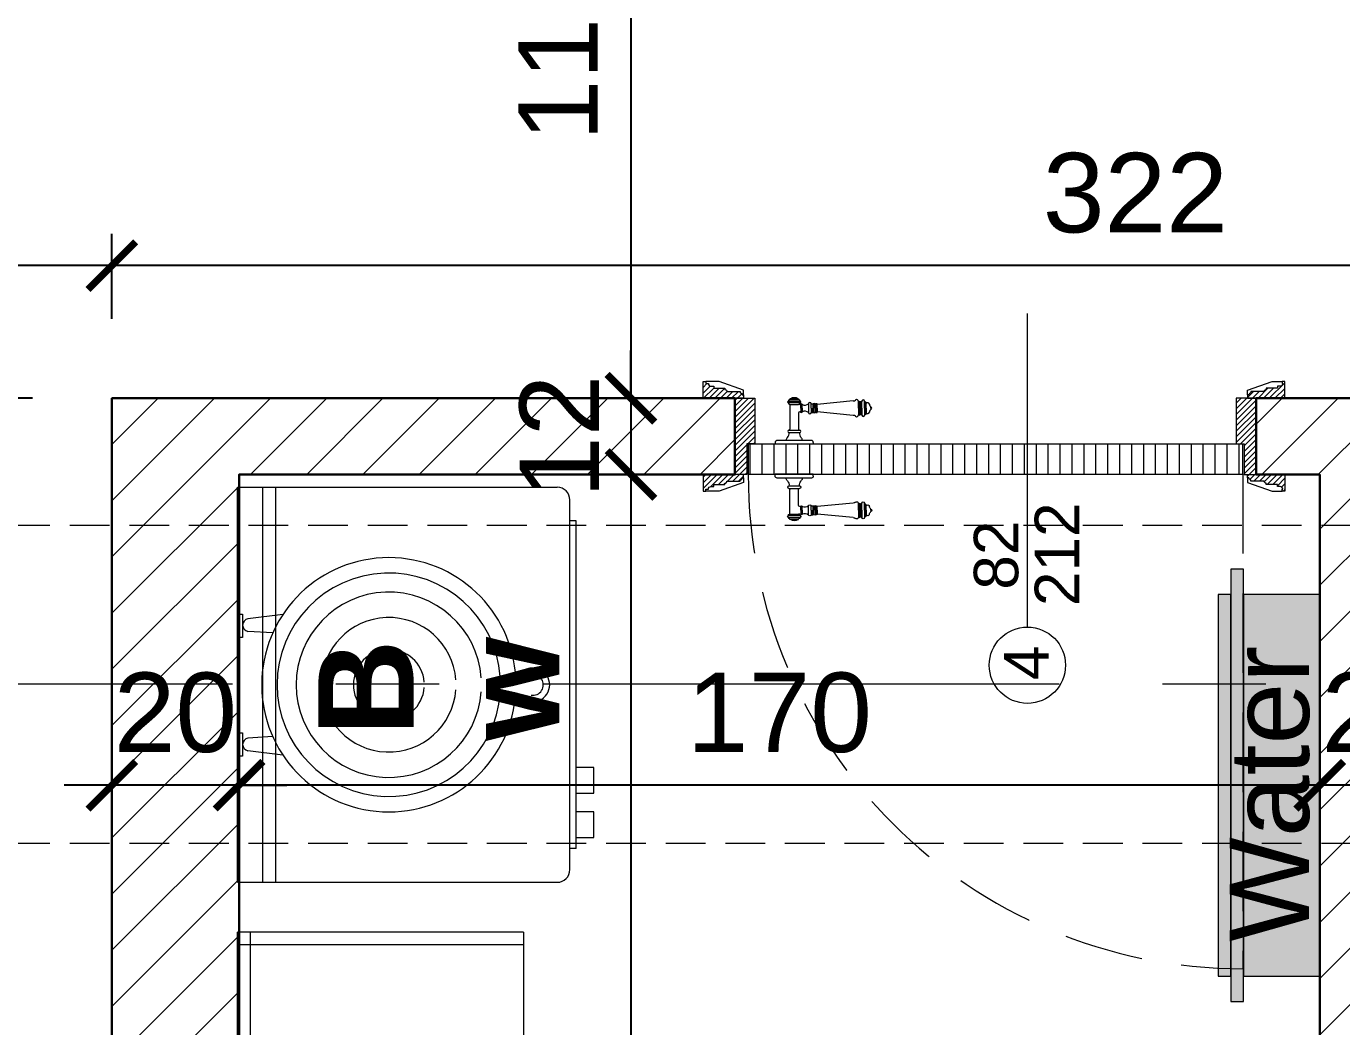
# Model space of a CAD drawing. Header units: feet. Extents: x 92587 to 97987, y -55119 to -48334.
# Drawn here: x 94881.7 to 95088.6, y -50726.2 to -50568.8 of the extents above; entities that cross this region are included whole.
import ezdxf

# ---------------------------------------------------------------- set-up
doc = ezdxf.new("R2010")
doc.units = ezdxf.units.FT
doc.header["$LTSCALE"] = 50
doc.header["$MEASUREMENT"] = 0
doc.linetypes.add('AXES', pattern=[2, 1.25, -0.25, 0.25, -0.25])
doc.linetypes.add('CACHE', pattern=[0.375, 0.25, -0.125])
doc.layers.get('0').update_dxf_attribs({"color": 8})
for name, color, linetype in [('AXES', 10, 'AXES'), ('COTE 50ème', 1, 'Continuous'), ('TEXTE', 7, 'Continuous')]:
    doc.layers.add(name, color=color, linetype=linetype)
for name, color, linetype, lineweight in [('BANJO', 160, 'Continuous', 9), ('BETON CACHE', 4, 'CACHE', 5), ('door', 44, 'Continuous', 5), ('KASETAT_Pen_No__22', 8, 'Continuous', 50), ('MACONNERIE COUPE', 7, 'Continuous', 30), ('MACONNERIE HACHURE', 253, 'Continuous', 13), ('mobilimi', 8, 'Continuous', 9)]:
    doc.layers.add(name, color=color, linetype=linetype, lineweight=lineweight)
doc.layers.add('KASETAT_Pen_No__176', color=7, linetype='Continuous', lineweight=15, true_color=0x93a0c6)
doc.styles.add('GENERATED_STYLE_1', font='arial.ttf')
doc.styles.add('RS_TEXT_1.50', font='arial.ttf', dxfattribs={"height": 12.5})
doc.styles.add('RS_TXT_50', font='arial.ttf', dxfattribs={"height": 12.5})
doc.dimstyles.new('RS_50CM_LINEAIRE', dxfattribs={"dimscale": 5, "dimtxt": 12.5, "dimasz": 1.5, "dimexe": 1, "dimexo": 2.5, "dimgap": 1, "dimtad": 1, "dimdec": 1, "dimrnd": 0.5, "dimdsep": 46, "dimtxsty": 'RS_TXT_50', "dimblk1": 'ARCHTICK', "dimblk2": 'ARCHTICK', "dimsah": 1, "dimcen": 2.5, "dimdle": 1, "dimclrt": 4, "dimadec": 0, "dimazin": 2, "dimtfac": 1, "dimtdec": 1, "dimtix": 1, "dimtmove": 2, "dimatfit": 3, "dimfxl": 1, "dimtolj": 1, "dimtzin": 0, "dimarcsym": 0})

# ---------------------------------------------------------------- blocks, each defined once
blk = doc.blocks.new('A$C1cd8c289')
at = {"layer": 'AXES', "lineweight": 5, "ltscale": 1.3}
blk.add_line((3195, 190), (-1985, 190), dxfattribs=at)
blk = doc.blocks.new('lavaman')
at = {"layer": 'BANJO'}
for p, q in [((-61171.15, 21935.44), (-61216.15, 21935.44)), ((-61171.15, 21935.44), (-61171.15, 21855.44)), ((-61171.15, 21855.44), (-61216.15, 21855.44))]:
    blk.add_line(p, q, dxfattribs=at)
at = {"layer": 'BANJO', "linetype": 'Continuous'}
for p, q in [((-61216.15, 21896.66), (-61216.15, 21935.44)), ((-61214.15, 21935.44), (-61214.15, 21898.05)), ((-61171.15, 21935.44), (-61171.15, 21855.44)), ((-61216.15, 21925.44), (-61216.15, 21896.66)), ((-61213.35, 21898.04), (-61207.48, 21896.42)), ((-61209.67, 21897.03), (-61193.85, 21897.03)), ((-61216.15, 21894.21), (-61216.15, 21865.44)), ((-61216.15, 21855.44), (-61216.15, 21894.21)), ((-61213.35, 21892.84), (-61207.48, 21894.45)), ((-61209.65, 21893.84), (-61193.85, 21893.84)), ((-61193.49, 21894.81), (-61193.49, 21894.81)), ((-61193.49, 21894.81), (-61193.38, 21894.81)), ((-61193.38, 21894.81), (-61193.49, 21894.81)), ((-61193.38, 21894.81), (-61193.38, 21894.81)), ((-61214.15, 21892.82), (-61214.15, 21855.44))]:
    blk.add_line(p, q, dxfattribs=at)
for centre, radius, start, end in [((-61191.15, 21895.44), 20, 185.6501, 174.3499), ((-61191.15, 21895.44), 17.58, 184.3008, 175.6992), ((-61213.81, 21895.44), 2.64, 79.9738, 280.0262), ((-61207.66, 21895.44), 1, 280.3544, 79.6456)]:
    blk.add_arc(centre, radius, start, end, dxfattribs=at)
at = {"layer": 'BANJO', "linetype": 'Continuous', "extrusion": (0, 0, -1)}
blk.add_ellipse((-61193.85, 21895.43), major_axis=(0, 1.59), ratio=0.623935, start_param=0, end_param=3.141593, dxfattribs=at)
blk = doc.blocks.new('door900')
at = {"color": 0}
for p, q in [((-9.3, 67.7), (9.3, 67.7)), ((9.3, 65.2), (-9.3, 65.2)), ((-6.8, 71.5), (-6.8, 70.2)), ((-5.5, 71.5), (-6.8, 71.5)), ((-6.8, 70.2), (6.8, 70.2)), ((-6.8, 62.7), (-6.8, 24)), ((-6.8, 62.7), (6.8, 62.7)), ((-5.5, 71.5), (5.5, 71.5)), ((5.5, 71.5), (6.8, 71.5)), ((6.8, 71.5), (6.8, 70.2)), ((8.7, 62.7), (6.8, 62.7)), ((10.5, 56.8), (10.5, 62.5)), ((12.7, 56.8), (12.7, 62.5)), ((22.5, 63.8), (22.5, 49.8)), ((26.5, 56.8), (26.5, 63.8)), ((26.5, 63.8), (29.1, 63.8)), ((26.5, 63.8), (29.1, 63.8)), ((29.1, 63.8), (29.1, 62.8)), ((29.1, 62.8), (29.1, 56.8)), ((31.1, 62.8), (31.1, 56.8)), ((34.1, 56.8), (34.1, 62.8)), ((34.1, 62.8), (34.1, 56.8)), ((92.8, 68.1), (36.2, 62.8)), ((36.2, 56.8), (36.2, 62.8)), ((101.2, 67.3), (103.2, 68)), ((101.2, 56.8), (101.2, 67.3)), ((103.2, 68), (103.2, 67.7)), ((103.2, 56.8), (103.2, 68)), ((106.5, 68), (105.5, 67.3)), ((105.5, 56.8), (105.5, 67.3)), ((106.5, 56.8), (106.5, 68)), ((110.7, 68), (111.8, 67.3)), ((110.7, 56.8), (110.7, 68)), ((111.8, 56.8), (111.8, 67.3)), ((111.8, 66.2), (113.3, 66.2)), ((113.3, 56.8), (113.3, 66.2)), ((6.8, 49.1), (6.8, 24)), ((8.7, 50.9), (8.7, 50.9)), ((10.5, 56.8), (10.5, 51.1)), ((12.7, 56.8), (12.7, 51.1)), ((26.5, 56.8), (26.5, 49.8)), ((26.5, 49.8), (29.1, 49.8)), ((26.5, 49.8), (29.1, 49.8)), ((29.1, 50.8), (29.1, 56.8)), ((29.1, 50.8), (29.1, 49.8)), ((29.1, 49.8), (29.1, 49.8)), ((31.1, 50.8), (31.1, 56.8)), ((34.1, 50.8), (34.1, 56.8)), ((34.1, 56.8), (34.1, 50.8)), ((36.2, 56.8), (36.2, 50.8)), ((92.8, 45.5), (36.2, 50.8)), ((101.2, 56.8), (101.2, 46.3)), ((101.2, 46.3), (103.2, 45.7)), ((103.2, 56.8), (103.2, 46.3)), ((103.2, 45.9), (103.2, 45.7)), ((105.5, 56.8), (105.5, 46.3)), ((106.5, 45.7), (105.5, 46.3)), ((106.5, 56.8), (106.5, 45.7)), ((110.7, 56.8), (110.7, 45.7)), ((110.7, 45.7), (111.8, 46.3)), ((111.8, 56.8), (111.8, 46.3)), ((111.8, 47.5), (113.3, 47.5)), ((113.3, 56.8), (113.3, 47.5)), ((120.5, 56.8), (120.5, 58.6)), ((120.5, 56.8), (120.5, 55)), ((-8.3, 22.3), (8.3, 22.3)), ((-30, 3), (-30, 0)), ((30, 0), (-30, 0)), ((27, 6), (-27, 6)), ((-8.3, 18.3), (8.3, 18.3)), ((30, 3), (30, 0))]:
    blk.add_line(p, q, dxfattribs=at)
for centre, radius, start, end in [((-9.3, 66.5), 1.25, 90, 270), ((-6.8, 67.7), 2.51, 90.115, 179.885), ((-6.8, 65.2), 2.51, 180.115, 269.885), ((0, 64), 9.29, 53.4104, 126.5896), ((6.8, 67.7), 2.51, 0.115, 89.885), ((6.8, 65.2), 2.51, 270.115, 359.885), ((8.6, 64.9), 2.15, 272.7029, 297.6142), ((9.3, 66.5), 1.25, 270, 90), ((10, 62.5), 0.561, 3.7097, 127.9634), ((11.6, 62.5), 1.1, 0.0106, 179.9894), ((16.7, 70.5), 8.83, 243.5466, 311.3694), ((24.5, 63.7), 2.01, 4.1469, 175.8531), ((30.1, 62.8), 1.03, 0, 180.0014), ((32.6, 62.8), 1.48, 0, 180), ((35.2, 62.8), 1.03, 0, 180), ((32.6, 62.8), 1.48, 1.563306237032948e-10, 2.08440831604393e-10), ((93.1, 72.5), 4.4, 266.3976, 315.6468), ((98.3, 67.4), 2.89, 358.3861, 135.6468), ((104.3, 67.6), 1.15, 170.914, 348.1019), ((108.6, 68), 2.1, 0, 180), ((115.5, 62.5), 2.84, 13.4568, 140.4953), ((127.9, 65.2), 9.88, 191.9991, 221.6757), ((8.7, 49), 1.91, 88.7426, 178.1515), ((8.6, 48.8), 2.15, 62.3858, 87.2971), ((10, 51.1), 0.561, 232.0366, 356.2903), ((11.6, 51.1), 1.1, 180.0106, 359.9894), ((16.7, 43.2), 8.83, 48.6306, 116.4534), ((24.5, 50), 2.01, 184.1469, 355.8531), ((30.1, 50.8), 1.03, 179.9972, 0), ((32.6, 50.8), 1.48, 180, 0), ((35.2, 50.8), 1.03, 180, 0), ((93.1, 41.1), 4.4, 44.3532, 93.6024), ((98.3, 46.2), 2.89, 224.3532, 1.6139), ((104.3, 46.1), 1.15, 11.8981, 189.086), ((108.6, 45.7), 2.1, 180, 0), ((115.5, 51.2), 2.84, 219.5047, 346.5432), ((127.9, 48.5), 9.88, 138.3243, 168.0009), ((120.5, 56.8), 1.79, 0, 90), ((120.5, 56.8), 1.79, 270, 0), ((-8.3, 20.3), 2, 90, 270), ((-8.5, 24), 1.71, 275.059, 359.7825), ((8.5, 24), 1.71, 180.2175, 264.941), ((8.3, 20.3), 2, 270, 90), ((-27, 3), 3, 90, 180), ((-6.8, 6), 6, 130.5908, 180), ((-16.6, 16.6), 8.41, 314.3689, 12.0705), ((16.6, 16.6), 8.41, 167.9295, 225.6311), ((6.8, 6), 6, 0, 49.4092), ((27, 3), 3, 0, 90)]:
    blk.add_arc(centre, radius, start, end, dxfattribs=at)
blk = doc.blocks.new('_ArchTick')
at = {"color": 0, "linetype": 'ByBlock', "const_width": 0.15}
blk.add_lwpolyline([(-0.5, -0.5), (0.5, 0.5)], dxfattribs=at)
blk = doc.blocks.new('*D603')
at = {"layer": 'COTE 50ème', "color": 0, "lineweight": -2, "ltscale": 0.5, "transparency": 16777216}
for p, q in [((94895.11, -50614.86), (94895.11, -50601.48)), ((95217.11, -50606.89), (95217.11, -50601.48)), ((95222.11, -50606.48), (94890.11, -50606.48))]:
    blk.add_line(p, q, dxfattribs=at)
at = {"layer": 'Defpoints', "color": 0, "ltscale": 0.5, "transparency": 16777216}
for p in [(94895.11, -50606.48), (95217.11, -50619.39), (94895.11, -50627.36)]:
    blk.add_point(p, dxfattribs=at)
at = {"layer": 'COTE 50ème', "color": 0, "lineweight": -2, "ltscale": 0.5, "transparency": 16777216, "xscale": 7.5, "yscale": 7.5, "zscale": 7.5, "rotation": 180}
blk.add_blockref('_ArchTick', (94895.11, -50606.48), dxfattribs=at)
at = {"layer": 'COTE 50ème', "color": 0, "lineweight": -2, "ltscale": 0.5, "transparency": 16777216, "xscale": 7.5, "yscale": 7.5, "zscale": 7.5}
blk.add_blockref('_ArchTick', (95217.11, -50606.48), dxfattribs=at)
at = {"layer": 'COTE 50ème', "color": 4, "lineweight": 5, "ltscale": 0.5, "transparency": 16777216, "insert": (95056.11, -50595.1), "char_height": 12.5, "attachment_point": 5, "style": 'RS_TXT_50'}
blk.add_mtext('\\A1;322', dxfattribs=at)
blk = doc.blocks.new('*D604')
at = {"layer": 'COTE 50ème', "color": 0, "lineweight": -2, "ltscale": 0.5, "transparency": 16777216}
for p, q in [((94744.11, -50624.86), (94744.11, -50601.48)), ((94895.11, -50614.86), (94895.11, -50601.48)), ((94900.11, -50606.48), (94739.11, -50606.48))]:
    blk.add_line(p, q, dxfattribs=at)
at = {"layer": 'Defpoints', "color": 0, "ltscale": 0.5, "transparency": 16777216}
for p in [(94744.11, -50606.48), (94895.11, -50627.36), (94744.11, -50637.36)]:
    blk.add_point(p, dxfattribs=at)
at = {"layer": 'COTE 50ème', "color": 0, "lineweight": -2, "ltscale": 0.5, "transparency": 16777216, "xscale": 7.5, "yscale": 7.5, "zscale": 7.5, "rotation": 180}
blk.add_blockref('_ArchTick', (94744.11, -50606.48), dxfattribs=at)
at = {"layer": 'COTE 50ème', "color": 0, "lineweight": -2, "ltscale": 0.5, "transparency": 16777216, "xscale": 7.5, "yscale": 7.5, "zscale": 7.5}
blk.add_blockref('_ArchTick', (94895.11, -50606.48), dxfattribs=at)
at = {"layer": 'COTE 50ème', "color": 4, "lineweight": 5, "ltscale": 0.5, "transparency": 16777216, "insert": (94819.61, -50595.1), "char_height": 12.5, "attachment_point": 5, "style": 'RS_TXT_50'}
blk.add_mtext('\\A1;151', dxfattribs=at)
blk = doc.blocks.new('*D624')
at = {"layer": 'COTE 50ème', "color": 0, "lineweight": -2, "ltscale": 0.5, "transparency": 16777216}
for p, q in [((95085.11, -50657.84), (95085.11, -50693.25)), ((95105.11, -50657.84), (95105.11, -50693.25)), ((95085.11, -50688.25), (95077.61, -50688.25)), ((95105.11, -50688.25), (95085.11, -50688.25)), ((95105.11, -50688.25), (95112.61, -50688.25))]:
    blk.add_line(p, q, dxfattribs=at)
at = {"layer": 'Defpoints', "color": 0, "ltscale": 0.5, "transparency": 16777216}
for p in [(95085.11, -50645.34), (95105.11, -50645.34), (95085.11, -50688.25)]:
    blk.add_point(p, dxfattribs=at)
at = {"layer": 'COTE 50ème', "color": 0, "lineweight": -2, "ltscale": 0.5, "transparency": 16777216, "xscale": 7.5, "yscale": 7.5, "zscale": 7.5}
blk.add_blockref('_ArchTick', (95085.11, -50688.25), dxfattribs=at)
at = {"layer": 'COTE 50ème', "color": 0, "lineweight": -2, "ltscale": 0.5, "transparency": 16777216, "xscale": 7.5, "yscale": 7.5, "zscale": 7.5, "rotation": 180}
blk.add_blockref('_ArchTick', (95105.11, -50688.25), dxfattribs=at)
at = {"layer": 'COTE 50ème', "color": 4, "lineweight": 5, "ltscale": 0.5, "transparency": 16777216, "insert": (95095.11, -50676.86), "char_height": 12.5, "attachment_point": 5, "style": 'RS_TXT_50'}
blk.add_mtext('\\A1;20', dxfattribs=at)
blk = doc.blocks.new('*D625')
at = {"layer": 'COTE 50ème', "color": 0, "lineweight": -2, "ltscale": 0.5, "transparency": 16777216}
for p, q in [((94915.11, -50651.86), (94915.11, -50693.25)), ((95085.11, -50657.84), (95085.11, -50693.25)), ((95090.11, -50688.25), (94910.11, -50688.25))]:
    blk.add_line(p, q, dxfattribs=at)
at = {"layer": 'Defpoints', "color": 0, "ltscale": 0.5, "transparency": 16777216}
for p in [(94915.11, -50639.36), (95085.11, -50645.34), (94915.11, -50688.25)]:
    blk.add_point(p, dxfattribs=at)
at = {"layer": 'COTE 50ème', "color": 0, "lineweight": -2, "ltscale": 0.5, "transparency": 16777216, "xscale": 7.5, "yscale": 7.5, "zscale": 7.5, "rotation": 180}
blk.add_blockref('_ArchTick', (94915.11, -50688.25), dxfattribs=at)
at = {"layer": 'COTE 50ème', "color": 0, "lineweight": -2, "ltscale": 0.5, "transparency": 16777216, "xscale": 7.5, "yscale": 7.5, "zscale": 7.5}
blk.add_blockref('_ArchTick', (95085.11, -50688.25), dxfattribs=at)
at = {"layer": 'COTE 50ème', "color": 4, "lineweight": 5, "ltscale": 0.5, "transparency": 16777216, "insert": (95000.11, -50676.86), "char_height": 12.5, "attachment_point": 5, "style": 'RS_TXT_50'}
blk.add_mtext('\\A1;170', dxfattribs=at)
blk = doc.blocks.new('*D626')
at = {"layer": 'COTE 50ème', "color": 0, "lineweight": -2, "ltscale": 0.5, "transparency": 16777216}
for p, q in [((94895.11, -50651.86), (94895.11, -50693.25)), ((94915.11, -50651.86), (94915.11, -50693.25)), ((94895.11, -50688.25), (94887.61, -50688.25)), ((94915.11, -50688.25), (94895.11, -50688.25)), ((94915.11, -50688.25), (94922.61, -50688.25))]:
    blk.add_line(p, q, dxfattribs=at)
at = {"layer": 'Defpoints', "color": 0, "ltscale": 0.5, "transparency": 16777216}
for p in [(94895.11, -50639.36), (94915.11, -50639.36), (94895.11, -50688.25)]:
    blk.add_point(p, dxfattribs=at)
at = {"layer": 'COTE 50ème', "color": 0, "lineweight": -2, "ltscale": 0.5, "transparency": 16777216, "xscale": 7.5, "yscale": 7.5, "zscale": 7.5}
blk.add_blockref('_ArchTick', (94895.11, -50688.25), dxfattribs=at)
at = {"layer": 'COTE 50ème', "color": 0, "lineweight": -2, "ltscale": 0.5, "transparency": 16777216, "xscale": 7.5, "yscale": 7.5, "zscale": 7.5, "rotation": 180}
blk.add_blockref('_ArchTick', (94915.11, -50688.25), dxfattribs=at)
at = {"layer": 'COTE 50ème', "color": 4, "lineweight": 5, "ltscale": 0.5, "transparency": 16777216, "insert": (94905.11, -50676.86), "char_height": 12.5, "attachment_point": 5, "style": 'RS_TXT_50'}
blk.add_mtext('\\A1;20', dxfattribs=at)
blk = doc.blocks.new('*D909')
at = {"layer": 'COTE 50ème', "color": 0, "lineweight": -2, "ltscale": 0.5, "transparency": 16777216}
for p, q in [((94852.89, -50520.36), (94852.89, -50632.36)), ((94856.61, -50525.36), (94847.89, -50525.36)), ((94882.61, -50627.36), (94847.89, -50627.36))]:
    blk.add_line(p, q, dxfattribs=at)
at = {"layer": 'Defpoints', "color": 0, "ltscale": 0.5, "transparency": 16777216}
for p in [(94869.11, -50525.36), (94852.89, -50627.36), (94895.11, -50627.36)]:
    blk.add_point(p, dxfattribs=at)
at = {"layer": 'COTE 50ème', "color": 0, "lineweight": -2, "ltscale": 0.5, "transparency": 16777216, "xscale": 7.5, "yscale": 7.5, "zscale": 7.5}
for p, rotation in [((94852.89, -50525.36), 90), ((94852.89, -50627.36), 270)]:
    blk.add_blockref('_ArchTick', p, dxfattribs=dict(at, rotation=rotation))
at = {"layer": 'COTE 50ème', "color": 4, "lineweight": 5, "ltscale": 0.5, "transparency": 16777216, "insert": (94841.51, -50576.36), "char_height": 12.5, "attachment_point": 5, "rotation": 90, "style": 'RS_TXT_50'}
blk.add_mtext('\\A1;102', dxfattribs=at)
blk = doc.blocks.new('*D910')
at = {"layer": 'COTE 50ème', "color": 0, "lineweight": -2, "ltscale": 0.5, "transparency": 16777216}
for p, q in [((94852.89, -50622.36), (94852.89, -50962.36)), ((94882.61, -50627.36), (94847.89, -50627.36)), ((94861.61, -50957.36), (94847.89, -50957.36))]:
    blk.add_line(p, q, dxfattribs=at)
at = {"layer": 'Defpoints', "color": 0, "ltscale": 0.5, "transparency": 16777216}
for p in [(94895.11, -50627.36), (94852.89, -50957.36), (94874.11, -50957.36)]:
    blk.add_point(p, dxfattribs=at)
at = {"layer": 'COTE 50ème', "color": 0, "lineweight": -2, "ltscale": 0.5, "transparency": 16777216, "xscale": 7.5, "yscale": 7.5, "zscale": 7.5}
for p, rotation in [((94852.89, -50627.36), 90), ((94852.89, -50957.36), 270)]:
    blk.add_blockref('_ArchTick', p, dxfattribs=dict(at, rotation=rotation))
at = {"layer": 'COTE 50ème', "color": 4, "lineweight": 5, "ltscale": 0.5, "transparency": 16777216, "insert": (94841.5, -50792.36), "char_height": 12.5, "attachment_point": 5, "rotation": 90, "style": 'RS_TXT_50'}
blk.add_mtext('\\A1;330', dxfattribs=at)
blk = doc.blocks.new('*D508')
at = {"layer": 'COTE 50ème', "color": 0, "lineweight": -2, "ltscale": 0.5, "transparency": 16777216}
for p, q in [((94976.76, -50512.36), (94976.76, -50632.36)), ((95036.61, -50517.36), (94971.76, -50517.36)), ((94968.88, -50627.36), (94971.76, -50627.36))]:
    blk.add_line(p, q, dxfattribs=at)
at = {"layer": 'Defpoints', "color": 0, "ltscale": 0.5, "transparency": 16777216}
for p in [(95049.11, -50517.36), (94976.76, -50627.36), (94981.38, -50627.36)]:
    blk.add_point(p, dxfattribs=at)
at = {"layer": 'COTE 50ème', "color": 0, "lineweight": -2, "ltscale": 0.5, "transparency": 16777216, "xscale": 7.5, "yscale": 7.5, "zscale": 7.5}
for p, rotation in [((94976.76, -50517.36), 90), ((94976.76, -50627.36), 270)]:
    blk.add_blockref('_ArchTick', p, dxfattribs=dict(at, rotation=rotation))
at = {"layer": 'COTE 50ème', "color": 4, "lineweight": 5, "ltscale": 0.5, "transparency": 16777216, "insert": (94965.38, -50572.36), "char_height": 12.5, "attachment_point": 5, "rotation": 90, "style": 'RS_TXT_50'}
blk.add_mtext('\\A1;110', dxfattribs=at)
blk = doc.blocks.new('*D509')
at = {"layer": 'COTE 50ème', "color": 0, "lineweight": -2, "ltscale": 0.5, "transparency": 16777216}
for p, q in [((94976.76, -50627.36), (94976.76, -50619.86)), ((94968.88, -50627.36), (94971.76, -50627.36)), ((94976.76, -50627.36), (94976.76, -50639.36)), ((94968.88, -50639.36), (94971.76, -50639.36)), ((94976.76, -50639.36), (94976.76, -50646.86))]:
    blk.add_line(p, q, dxfattribs=at)
at = {"layer": 'Defpoints', "color": 0, "ltscale": 0.5, "transparency": 16777216}
for p in [(94981.38, -50627.36), (94976.76, -50639.36), (94981.38, -50639.36)]:
    blk.add_point(p, dxfattribs=at)
at = {"layer": 'COTE 50ème', "color": 0, "lineweight": -2, "ltscale": 0.5, "transparency": 16777216, "xscale": 7.5, "yscale": 7.5, "zscale": 7.5}
for p, rotation in [((94976.76, -50627.36), 270), ((94976.76, -50639.36), 90)]:
    blk.add_blockref('_ArchTick', p, dxfattribs=dict(at, rotation=rotation))
at = {"layer": 'COTE 50ème', "color": 4, "lineweight": 5, "ltscale": 0.5, "transparency": 16777216, "insert": (94965.49, -50633.36), "char_height": 12.5, "attachment_point": 5, "rotation": 90, "style": 'RS_TXT_50'}
blk.add_mtext('\\A1;12', dxfattribs=at)
blk = doc.blocks.new('*D510')
at = {"layer": 'COTE 50ème', "color": 0, "lineweight": -2, "ltscale": 0.5, "transparency": 16777216}
for p, q in [((94976.76, -50634.36), (94976.76, -50962.36)), ((94968.88, -50639.36), (94971.76, -50639.36)), ((95011.61, -50957.36), (94971.76, -50957.36))]:
    blk.add_line(p, q, dxfattribs=at)
at = {"layer": 'Defpoints', "color": 0, "ltscale": 0.5, "transparency": 16777216}
for p in [(94981.38, -50639.36), (94976.76, -50957.36), (95024.11, -50957.36)]:
    blk.add_point(p, dxfattribs=at)
at = {"layer": 'COTE 50ème', "color": 0, "lineweight": -2, "ltscale": 0.5, "transparency": 16777216, "xscale": 7.5, "yscale": 7.5, "zscale": 7.5}
for p, rotation in [((94976.76, -50639.36), 90), ((94976.76, -50957.36), 270)]:
    blk.add_blockref('_ArchTick', p, dxfattribs=dict(at, rotation=rotation))
at = {"layer": 'COTE 50ème', "color": 4, "lineweight": 5, "ltscale": 0.5, "transparency": 16777216, "insert": (94965.38, -50798.36), "char_height": 12.5, "attachment_point": 5, "rotation": 90, "style": 'RS_TXT_50'}
blk.add_mtext('\\A1;318', dxfattribs=at)

msp = doc.modelspace()

# ---------------------------------------------------------------- hatches: boundary and pattern name
at = {"layer": 'door'}
h = msp.add_hatch(dxfattribs=at)
h.set_pattern_fill('ANSI31', color=256, scale=5, angle=900)
h.set_pattern_definition([(225, (241792.3773, -109202.33257), (0.4419417382, -0.4419417382), [])])
h.paths.add_polyline_path([(94993.12, -50627.36), (94996.26, -50627.36), (94996.26, -50634.54), (94995.01, -50634.54), (94995.01, -50639.36), (94993.12, -50639.36)])
edge = h.paths.add_edge_path()
edge.add_line((94989.37, -50625.48), (94989.79, -50625.48))
edge.add_line((94989.79, -50625.48), (94989.79, -50625.79))
edge.add_line((94989.79, -50625.79), (94991.55, -50625.79))
edge.add_line((94991.55, -50625.79), (94991.55, -50626))
edge.add_arc((94991.55, -50626.31), 0.314, 0, 90, ccw=False)
edge.add_line((94991.86, -50626.31), (94993.96, -50626.31))
edge.add_line((94993.96, -50626.31), (94993.96, -50626.52))
edge.add_arc((94993.96, -50626.84), 0.314, 0, 90, ccw=False)
edge.add_line((94994.27, -50626.84), (94994.48, -50626.84))
edge.add_line((94994.48, -50626.84), (94994.48, -50627.36))
edge.add_line((94994.48, -50627.36), (94988.12, -50627.36))
edge.add_line((94988.12, -50627.36), (94988.12, -50624.74))
edge.add_line((94988.12, -50624.74), (94988.53, -50624.74))
edge.add_line((94988.53, -50624.74), (94988.53, -50625.06))
edge.add_line((94988.53, -50625.06), (94988.95, -50625.06))
edge.add_arc((94989.37, -50625.06), 0.419, 180, 270)
edge = h.paths.add_edge_path()
edge.add_line((94989.37, -50641.25), (94989.79, -50641.25))
edge.add_line((94989.79, -50641.25), (94989.79, -50640.93))
edge.add_line((94989.79, -50640.93), (94991.55, -50640.93))
edge.add_line((94991.55, -50640.93), (94991.55, -50640.72))
edge.add_arc((94991.55, -50640.41), 0.314, 270, 360)
edge.add_line((94991.86, -50640.41), (94993.96, -50640.41))
edge.add_line((94993.96, -50640.41), (94993.96, -50640.2))
edge.add_arc((94993.96, -50639.89), 0.314, 270, 360)
edge.add_line((94994.27, -50639.89), (94994.48, -50639.89))
edge.add_line((94994.48, -50639.89), (94994.48, -50639.36))
edge.add_line((94994.48, -50639.36), (94988.12, -50639.36))
edge.add_line((94988.12, -50639.36), (94988.12, -50641.98))
edge.add_line((94988.12, -50641.98), (94988.53, -50641.98))
edge.add_line((94988.53, -50641.98), (94988.53, -50641.67))
edge.add_line((94988.53, -50641.67), (94988.95, -50641.67))
edge.add_arc((94989.37, -50641.67), 0.419, 90, 180, ccw=False)
h = msp.add_hatch(dxfattribs=at)
h.set_pattern_fill('ANSI31', color=256, scale=5, angle=900)
h.set_pattern_definition([(225, (241782.3654, -109202.33257), (0.4419417382, -0.4419417382), [])])
edge = h.paths.add_edge_path()
edge.add_line((95078.86, -50625.48), (95078.44, -50625.48))
edge.add_line((95078.44, -50625.48), (95078.44, -50625.79))
edge.add_line((95078.44, -50625.79), (95076.68, -50625.79))
edge.add_line((95076.68, -50625.79), (95076.68, -50626))
edge.add_arc((95076.68, -50626.31), 0.314, 90, 180)
edge.add_line((95076.37, -50626.31), (95074.27, -50626.31))
edge.add_line((95074.27, -50626.31), (95074.27, -50626.52))
edge.add_arc((95074.27, -50626.84), 0.314, 90, 180)
edge.add_line((95073.96, -50626.84), (95073.75, -50626.84))
edge.add_line((95073.75, -50626.84), (95073.75, -50627.36))
edge.add_line((95073.75, -50627.36), (95079.61, -50627.36))
edge.add_line((95079.61, -50627.36), (95079.61, -50624.74))
edge.add_line((95079.61, -50624.74), (95079.2, -50624.74))
edge.add_line((95079.2, -50624.74), (95079.2, -50625.06))
edge.add_line((95079.2, -50625.06), (95079.28, -50625.06))
edge.add_arc((95078.86, -50625.06), 0.419, -90, 0, ccw=False)
h.paths.add_polyline_path([(95075.11, -50627.36), (95071.97, -50627.36), (95071.97, -50634.54), (95073.22, -50634.54), (95073.22, -50639.36), (95075.11, -50639.36)])
edge = h.paths.add_edge_path()
edge.add_line((95078.86, -50641.25), (95078.44, -50641.25))
edge.add_line((95078.44, -50641.25), (95078.44, -50640.93))
edge.add_line((95078.44, -50640.93), (95076.68, -50640.93))
edge.add_line((95076.68, -50640.93), (95076.68, -50640.72))
edge.add_arc((95076.68, -50640.41), 0.314, 180, 270, ccw=False)
edge.add_line((95076.37, -50640.41), (95074.27, -50640.41))
edge.add_line((95074.27, -50640.41), (95074.27, -50640.2))
edge.add_arc((95074.27, -50639.89), 0.314, 180, 270, ccw=False)
edge.add_line((95073.96, -50639.89), (95073.75, -50639.89))
edge.add_line((95073.75, -50639.89), (95073.75, -50639.36))
edge.add_line((95073.75, -50639.36), (95079.61, -50639.36))
edge.add_line((95079.61, -50639.36), (95079.61, -50641.98))
edge.add_line((95079.61, -50641.98), (95079.2, -50641.98))
edge.add_line((95079.2, -50641.98), (95079.2, -50641.67))
edge.add_line((95079.2, -50641.67), (95079.28, -50641.67))
edge.add_arc((95078.86, -50641.67), 0.419, 360, 450)
h = msp.add_hatch(dxfattribs=at)
h.set_pattern_fill('ANSI31', color=256, scale=15, angle=405)
h.set_pattern_definition([(90, (48283.6622, -153249.765), (-1.875, 2e-15), [])])
h.paths.add_polyline_path([(95073.01, -50634.6), (94995.22, -50634.6), (94995.22, -50639.31), (95073.01, -50639.31)])
at = {"layer": 'KASETAT_Pen_No__176', "linetype": 'Continuous', "lineweight": 0, "true_color": 0x139b48}
msp.add_hatch(color=114, dxfattribs=at).paths.add_polyline_path([(95069.11, -50658.26), (95069.11, -50718.26), (95071.11, -50718.26), (95071.11, -50722.26), (95073.11, -50722.26), (95073.11, -50718.26), (95085.11, -50718.26), (95085.11, -50658.26), (95073.11, -50658.26), (95073.11, -50654.26), (95071.11, -50654.26), (95071.11, -50658.26)])
at = {"layer": 'MACONNERIE HACHURE'}
h = msp.add_hatch(dxfattribs=at)
h.set_pattern_fill('ANSI31', color=256, scale=50, style=0)
h.set_pattern_definition([(45, (0, 5835.283), (-4.41941738, 4.41941738), [])])
h.paths.add_polyline_path([(93729.11, -50527.36), (93729.11, -50358.36), (93801.11, -50358.36), (93801.11, -50337.36), (93779.11, -50337.36), (93779.11, -50332.36), (93959.11, -50332.36), (93959.11, -50344.36), (93909.11, -50344.36), (93909.11, -50517.36), (93887.11, -50517.36), (93887.11, -50505.36), (93897.11, -50505.36), (93897.11, -50344.36), (93806.11, -50344.36), (93806.11, -50363.36), (93749.11, -50363.36), (93749.11, -50505.36), (93805.11, -50505.36), (93805.11, -50517.36), (93741.11, -50517.36), (93741.11, -50527.36)])
h.paths.add_polyline_path([(94298.94, -51192.36), (94249.11, -51192.36), (94249.11, -51152.36), (94298.94, -51152.36)])
h.paths.add_polyline_path([(94459.11, -51192.36), (94419.11, -51192.36), (94419.11, -51152.36), (94459.11, -51152.36)])
h.paths.add_polyline_path([(94319.11, -51547.36), (94229.11, -51547.36), (94229.11, -51487.36), (94076.11, -51487.36), (94076.11, -51547.36), (94064.11, -51547.36), (94064.11, -51427.36), (94084.11, -51427.36), (94084.11, -51462.36), (94249.11, -51462.36), (94249.11, -51511.36), (94319.11, -51511.36), (94319.11, -51462.36), (94354.11, -51462.36), (94354.11, -51482.36), (94344.11, -51482.36), (94344.11, -51532.36), (94319.11, -51532.36), (94319.11, -51516.36), (94249.11, -51516.36), (94249.11, -51542.36), (94319.11, -51542.36)])
h.paths.add_polyline_path([(93749.11, -49932.36), (93849.11, -49932.36), (93849.11, -49907.36), (93749.11, -49907.36)])
h.paths.add_polyline_path([(93514.11, -51940.47), (93489.11, -51940.47), (93489.11, -51987.36), (93514.11, -51987.36)])
h.paths.add_polyline_path([(93514.11, -50042.36), (93489.11, -50042.36), (93489.11, -50022.36), (93514.11, -50022.36)])
h.paths.add_polyline_path([(94196.61, -51192.36), (94214.11, -51192.36), (94214.11, -51172.36), (94196.61, -51172.36)])
h.paths.add_polyline_path([(93874.11, -51305.36), (93864.11, -51305.36), (93864.11, -51317.36), (93904.11, -51317.36), (93904.11, -51305.36), (93894.11, -51305.36), (93894.11, -50987.36), (94064.11, -50987.36), (94064.11, -51305.36), (93986.1, -51305.36), (93986.1, -51317.36), (94064.11, -51317.36), (94064.11, -51327.36), (94084.11, -51327.36), (94084.11, -51192.36), (94096.61, -51192.36), (94096.61, -51172.36), (94084.11, -51172.36), (94084.11, -50957.36), (94063.11, -50957.36), (94063.11, -50627.36), (93965.1, -50627.36), (93965.1, -50639.36), (94043.11, -50639.36), (94043.11, -50957.36), (93873.11, -50957.36), (93873.11, -50639.36), (93883.11, -50639.36), (93883.11, -50627.36), (93843.11, -50627.36), (93843.11, -50639.36), (93853.11, -50639.36), (93853.11, -50957.36), (93514.11, -50957.36), (93514.11, -50912.36), (93489.11, -50912.36), (93489.11, -50962.36), (93379.11, -50962.36), (93379.11, -50982.36), (93489.11, -50982.36), (93489.11, -51032.36), (93514.11, -51032.36), (93514.11, -50987.36), (93874.11, -50987.36)])
h.paths.add_polyline_path([(93706.11, -50332.36), (93706.11, -50352.36), (93404.11, -50352.36), (93404.11, -50417.36), (93379.11, -50417.36), (93379.11, -50327.36), (93489.11, -50327.36), (93489.11, -50312.36), (93514.11, -50312.36), (93514.11, -50332.36)])
h.paths.add_polyline_path([(94149.11, -50235.36), (94174.11, -50235.36), (94174.11, -50513.36), (94226.11, -50513.36), (94226.11, -50535.36), (94214.11, -50535.36), (94214.11, -50525.36), (94089.11, -50525.36), (94089.11, -50513.36), (94149.11, -50513.36)])
h.paths.add_polyline_path([(94174.11, -50162.36), (94174.11, -50142.36), (94224.11, -50142.36), (94224.11, -50022.36), (94249.11, -50022.36), (94249.11, -50137.36), (94266.61, -50137.36), (94266.61, -50162.36)])
h.paths.add_polyline_path([(93514.11, -49972.36), (93514.11, -49932.36), (93569.11, -49932.36), (93569.11, -49907.36), (93489.11, -49907.36), (93489.11, -49972.36)])
h.paths.add_polyline_path([(94089.11, -49932.36), (94029.11, -49932.36), (94029.11, -49907.36), (94114.11, -49907.36), (94114.11, -49972.36), (94114.11, -49972.36), (94114.11, -50022.36), (94089.11, -50022.36)])
h.paths.add_polyline_path([(93514.11, -51612.36), (93514.11, -51670.47), (93489.11, -51670.47), (93489.11, -51617.36), (93379.11, -51617.36), (93379.11, -51527.36), (93404.11, -51527.36), (93404.11, -51592.36), (93737.11, -51592.36), (93737.11, -51419.36), (93749.11, -51419.36), (93749.11, -51427.36), (93805.11, -51427.36), (93805.11, -51439.36), (93749.11, -51439.36), (93749.11, -51587.36), (93897.11, -51587.36), (93897.11, -51439.36), (93887.11, -51439.36), (93887.11, -51427.36), (93909.11, -51427.36), (93909.11, -51600.36), (93958.97, -51600.36), (93958.97, -51612.36)])
h.paths.add_polyline_path([(93749.11, -51285.36), (93749.11, -51305.36), (93772.11, -51305.36), (93772.11, -51317.36), (93749.11, -51317.36), (93749.11, -51327.36), (93737.11, -51327.36), (93737.11, -51297.36), (93514.11, -51297.36), (93514.11, -51285.36)], flags=17)
h.paths.add_polyline_path([(93729.11, -50647.36), (93514.11, -50647.36), (93514.11, -50659.36), (93741.11, -50659.36), (93741.11, -50639.36), (93751.11, -50639.36), (93751.11, -50627.36), (93741.11, -50627.36), (93741.11, -50619.36), (93729.11, -50619.36)])
h.paths.add_polyline_path([(94314.11, -50647.36), (94314.11, -50635.36), (94226.11, -50635.36), (94226.11, -50627.36), (94214.11, -50627.36), (94214.11, -50647.36)])
h.paths.add_polyline_path([(93404.11, -51297.36), (93379.11, -51297.36), (93379.11, -51347.36), (93404.11, -51347.36)])
h.paths.add_polyline_path([(93404.11, -50647.36), (93379.11, -50647.36), (93379.11, -50597.36), (93404.11, -50597.36)])
h.paths.add_polyline_path([(93514.11, -51247.36), (93489.11, -51247.36), (93489.11, -51192.47), (93514.11, -51192.47)], flags=17)
h.paths.add_polyline_path([(93514.11, -50697.36), (93489.11, -50697.36), (93489.11, -50752.25), (93514.11, -50752.25)], flags=17)
h.paths.add_polyline_path([(94659.28, -51192.36), (94709.11, -51192.36), (94709.11, -51152.36), (94659.28, -51152.36)])
h.paths.add_polyline_path([(94499.11, -51192.36), (94539.11, -51192.36), (94539.11, -51152.36), (94499.11, -51152.36)])
h.paths.add_polyline_path([(94344.11, -52012.36), (94364.11, -52012.36), (94364.11, -52037.36), (94344.11, -52037.36)])
h.paths.add_polyline_path([(94029.11, -52012.36), (94029.11, -52037.36), (94209.11, -52037.36), (94209.11, -52012.36)])
h.paths.add_polyline_path([(94639.11, -51547.36), (94729.11, -51547.36), (94729.11, -51487.36), (94882.11, -51487.36), (94882.11, -51547.36), (94894.11, -51547.36), (94894.11, -51427.36), (94874.11, -51427.36), (94874.11, -51462.36), (94709.11, -51462.36), (94709.11, -51511.36), (94639.11, -51511.36), (94639.11, -51462.36), (94454.11, -51462.36), (94454.11, -51482.36), (94614.11, -51482.36), (94614.11, -51532.36), (94639.11, -51532.36), (94639.11, -51516.36), (94709.11, -51516.36), (94709.11, -51542.36), (94639.11, -51542.36)])
h.paths.add_polyline_path([(95209.11, -49932.36), (95109.11, -49932.36), (95109.11, -49907.36), (95209.11, -49907.36)])
h.paths.add_polyline_path([(95444.11, -51940.47), (95469.11, -51940.47), (95469.11, -51987.36), (95444.11, -51987.36)])
h.paths.add_polyline_path([(95444.11, -50042.36), (95469.11, -50042.36), (95469.11, -50022.36), (95444.11, -50022.36)])
h.paths.add_polyline_path([(94761.61, -51192.36), (94744.11, -51192.36), (94744.11, -51172.36), (94761.61, -51172.36)])
h.paths.add_polyline_path([(94464.11, -50162.36), (94446.61, -50162.36), (94446.61, -50137.36), (94464.11, -50137.36), (94464.11, -49972.36), (94494.11, -49972.36), (94494.11, -50137.36), (94511.72, -50137.36), (94511.72, -50162.36), (94494.11, -50162.36), (94494.11, -50635.36), (94562.11, -50635.36), (94562.11, -50647.36), (94494.11, -50647.36), (94494.11, -50822.36), (94464.11, -50822.36), (94464.11, -50647.36), (94396.11, -50647.36), (94396.11, -50635.36), (94464.11, -50635.36)])
h.paths.add_polyline_path([(95084.11, -51305.36), (95094.11, -51305.36), (95094.11, -51317.36), (95054.11, -51317.36), (95054.11, -51305.36), (95064.11, -51305.36), (95064.11, -50987.36), (94894.11, -50987.36), (94894.11, -51305.36), (94972.12, -51305.36), (94972.12, -51317.36), (94894.11, -51317.36), (94894.11, -51327.36), (94874.11, -51327.36), (94874.11, -51192.36), (94861.61, -51192.36), (94861.61, -51172.36), (94874.11, -51172.36), (94874.11, -50957.36), (94895.11, -50957.36), (94895.11, -50627.36), (94993.12, -50627.36), (94993.12, -50639.36), (94915.11, -50639.36), (94915.11, -50957.36), (95085.11, -50957.36), (95085.11, -50639.36), (95075.11, -50639.36), (95075.11, -50627.36), (95115.11, -50627.36), (95115.11, -50639.36), (95105.11, -50639.36), (95105.11, -50957.36), (95444.11, -50957.36), (95444.11, -50912.36), (95469.11, -50912.36), (95469.11, -50962.36), (95579.11, -50962.36), (95579.11, -50982.36), (95469.11, -50982.36), (95469.11, -51032.36), (95444.11, -51032.36), (95444.11, -50987.36), (95084.11, -50987.36)])
h.paths.add_polyline_path([(95229.11, -50358.36), (95157.11, -50358.36), (95157.11, -50337.36), (95179.11, -50337.36), (95179.11, -50332.36), (94999.11, -50332.36), (94999.11, -50344.36), (95049.11, -50344.36), (95049.11, -50517.36), (95071.11, -50517.36), (95071.11, -50505.36), (95061.11, -50505.36), (95061.11, -50344.36), (95152.11, -50344.36), (95152.11, -50363.36), (95209.11, -50363.36), (95209.11, -50505.36), (95153.11, -50505.36), (95153.11, -50517.36), (95217.11, -50517.36), (95217.11, -50527.36), (95229.11, -50527.36)])
h.paths.add_polyline_path([(95252.11, -50332.36), (95252.11, -50352.36), (95554.11, -50352.36), (95554.11, -50417.36), (95579.11, -50417.36), (95579.11, -50327.36), (95469.11, -50327.36), (95469.11, -50312.36), (95444.11, -50312.36), (95444.11, -50332.36)])
h.paths.add_polyline_path([(94809.11, -50235.36), (94784.11, -50235.36), (94784.11, -50513.36), (94732.11, -50513.36), (94732.11, -50535.36), (94744.11, -50535.36), (94744.11, -50525.36), (94869.11, -50525.36), (94869.11, -50513.36), (94809.11, -50513.36)])
h.paths.add_polyline_path([(94784.11, -50162.36), (94784.11, -50142.36), (94734.11, -50142.36), (94734.11, -50022.36), (94709.11, -50022.36), (94709.11, -50137.36), (94691.61, -50137.36), (94691.61, -50162.36)])
h.paths.add_polyline_path([(95444.11, -49972.36), (95444.11, -49932.36), (95389.11, -49932.36), (95389.11, -49907.36), (95469.11, -49907.36), (95469.11, -49972.36)])
h.paths.add_polyline_path([(94869.11, -49932.36), (94929.11, -49932.36), (94929.11, -49907.36), (94844.11, -49907.36), (94844.11, -49972.36), (94844.11, -49972.36), (94844.11, -50022.36), (94869.11, -50022.36)])
h.paths.add_polyline_path([(93514.11, -52012.36), (93569.11, -52012.36), (93569.11, -52037.36), (93514.11, -52037.36)])
h.paths.add_polyline_path([(93749.11, -52012.36), (93749.11, -52037.36), (93849.11, -52037.36), (93849.11, -52012.36)])
h.paths.add_polyline_path([(94464.11, -52012.36), (94614.11, -52012.36), (94614.11, -52037.36), (94464.11, -52037.36)])
h.paths.add_polyline_path([(94749.11, -52012.36), (95444.11, -52012.36), (95444.11, -52037.36), (94749.11, -52037.36)])
h.paths.add_polyline_path([(95444.11, -51612.36), (95444.11, -51670.47), (95469.11, -51670.47), (95469.11, -51617.36), (95579.11, -51617.36), (95579.11, -51527.36), (95554.11, -51527.36), (95554.11, -51592.36), (95221.11, -51592.36), (95221.11, -51419.36), (95209.11, -51419.36), (95209.11, -51427.36), (95153.11, -51427.36), (95153.11, -51439.36), (95209.11, -51439.36), (95209.11, -51587.36), (95061.11, -51587.36), (95061.11, -51439.36), (95071.11, -51439.36), (95071.11, -51427.36), (95049.11, -51427.36), (95049.11, -51600.36), (94999.24, -51600.36), (94999.24, -51612.36)])
h.paths.add_polyline_path([(95209.11, -51285.36), (95209.11, -51305.36), (95186.11, -51305.36), (95186.11, -51317.36), (95209.11, -51317.36), (95209.11, -51327.36), (95221.11, -51327.36), (95221.11, -51297.36), (95444.11, -51297.36), (95444.11, -51285.36)], flags=17)
h.paths.add_polyline_path([(95229.11, -50647.36), (95444.11, -50647.36), (95444.11, -50659.36), (95217.11, -50659.36), (95217.11, -50639.36), (95207.11, -50639.36), (95207.11, -50627.36), (95217.11, -50627.36), (95217.11, -50619.36), (95229.11, -50619.36)])
h.paths.add_polyline_path([(94644.11, -50647.36), (94644.11, -50635.36), (94732.11, -50635.36), (94732.11, -50627.36), (94744.11, -50627.36), (94744.11, -50647.36)])
h.paths.add_polyline_path([(95554.11, -51297.36), (95579.11, -51297.36), (95579.11, -51347.36), (95554.11, -51347.36)])
h.paths.add_polyline_path([(95554.11, -50647.36), (95579.11, -50647.36), (95579.11, -50597.36), (95554.11, -50597.36)])
h.paths.add_polyline_path([(95444.11, -51247.36), (95469.11, -51247.36), (95469.11, -51192.47), (95444.11, -51192.47)], flags=17)
h.paths.add_polyline_path([(95444.11, -50697.36), (95469.11, -50697.36), (95469.11, -50752.25), (95444.11, -50752.25)], flags=17)

# ---------------------------------------------------------------- linework, layer by layer
at = {"layer": 'BANJO'}
for p, q in [((94914.88, -50641.36), (94965.16, -50641.36)), ((94914.88, -50703.52), (94914.88, -50641.36)), ((94918.88, -50703.52), (94918.88, -50641.36)), ((94920.88, -50703.52), (94920.88, -50641.36)), ((94967.16, -50701.52), (94967.16, -50643.36)), ((94968.16, -50646.66), (94967.16, -50646.66)), ((94968.16, -50698.22), (94968.16, -50646.66)), ((94922.02, -50661.38), (94916.5, -50662.07)), ((94920.42, -50664.29), (94916.5, -50664.04)), ((94960.88, -50669.84), (94955, -50671.46)), ((94960.88, -50675.04), (94955, -50673.43)), ((94920.42, -50680.59), (94916.5, -50680.84)), ((94922.02, -50683.5), (94916.5, -50682.81)), ((94970.92, -50685.43), (94968.16, -50685.43)), ((94970.92, -50689.48), (94970.92, -50685.43)), ((94968.16, -50689.48), (94970.92, -50689.48)), ((94970.92, -50692.43), (94968.16, -50692.43)), ((94970.92, -50696.48), (94970.92, -50692.43)), ((94968.16, -50696.48), (94970.92, -50696.48)), ((94968.16, -50698.22), (94967.16, -50698.22)), ((94914.88, -50703.52), (94965.16, -50703.52))]:
    msp.add_line(p, q, dxfattribs=at)
for points in [[(94914.88, -50664.99), (94914.88, -50661.33), (94915.68, -50661.33), (94915.68, -50664.99)], [(94914.88, -50683.66), (94914.88, -50680), (94915.68, -50680), (94915.68, -50683.66)]]:
    msp.add_lwpolyline(points, close=True, dxfattribs=at)
for centre, radius, start, end in [((94965.16, -50643.36), 2, 0, 90), ((94938.68, -50672.44), 20, 5.6501, 354.3499), ((94938.68, -50672.44), 17.58, 4.3008, 355.6992), ((94938.68, -50672.44), 14.58, 4.3008, 355.6992), ((94916.68, -50663.05), 1, 100.3544, 259.6456), ((94938.68, -50672.44), 10.58, 4.3008, 355.6992), ((94938.68, -50672.44), 5.58, 4.3008, 355.6992), ((94961.34, -50672.44), 2.64, 259.9738, 100.0262), ((94955.18, -50672.44), 1, 100.3544, 259.6456), ((94961.34, -50672.44), 1.64, 259.9738, 100.0262), ((94916.68, -50681.83), 1, 100.3544, 259.6456), ((94965.16, -50701.52), 2, 270, 0)]:
    msp.add_arc(centre, radius, start, end, dxfattribs=at)
at = {"layer": 'BETON CACHE', "lineweight": 5, "ltscale": 0.5}
msp.add_lwpolyline([(93379.11, -50697.36), (95579.11, -50697.36), (95579.11, -50647.36), (93379.11, -50647.36)], close=True, dxfattribs=at)
at = {"layer": 'door'}
msp.add_line((95039.12, -50663.36), (95039.12, -50614.04), dxfattribs=at)
at = {"layer": 'door', "linetype": 'CACHE'}
msp.add_line((95073.01, -50639.31), (95073.01, -50717.11), dxfattribs=at)
at = {"layer": 'door'}
for points in [[(94989.37, -50625.48), (94989.79, -50625.48), (94989.79, -50625.79), (94991.55, -50625.79), (94991.55, -50626, -0.414214), (94991.86, -50626.31), (94993.96, -50626.31), (94993.96, -50626.52, -0.414214), (94994.27, -50626.84), (94994.48, -50626.84), (94994.48, -50627.36), (94988.12, -50627.36), (94988.12, -50624.74), (94988.53, -50624.74), (94988.53, -50625.06), (94988.95, -50625.06, 0.414214), (94989.37, -50625.48)], [(95078.86, -50625.48), (95078.44, -50625.48), (95078.44, -50625.79), (95076.68, -50625.79), (95076.68, -50626, 0.414214), (95076.37, -50626.31), (95074.27, -50626.31), (95074.27, -50626.52, 0.414214), (95073.96, -50626.84), (95073.75, -50626.84), (95073.75, -50627.36), (95079.61, -50627.36), (95079.61, -50624.74), (95079.2, -50624.74), (95079.2, -50625.06), (95079.28, -50625.06, -0.414214), (95078.86, -50625.48)], [(94989.37, -50641.25), (94989.79, -50641.25), (94989.79, -50640.93), (94991.55, -50640.93), (94991.55, -50640.72, 0.414214), (94991.86, -50640.41), (94993.96, -50640.41), (94993.96, -50640.2, 0.414214), (94994.27, -50639.89), (94994.48, -50639.89), (94994.48, -50639.36), (94988.12, -50639.36), (94988.12, -50641.98), (94988.53, -50641.98), (94988.53, -50641.67), (94988.95, -50641.67, -0.414214), (94989.37, -50641.25)], [(95078.86, -50641.25), (95078.44, -50641.25), (95078.44, -50640.93), (95076.68, -50640.93), (95076.68, -50640.72, -0.414214), (95076.37, -50640.41), (95074.27, -50640.41), (95074.27, -50640.2, -0.414214), (95073.96, -50639.89), (95073.75, -50639.89), (95073.75, -50639.36), (95079.61, -50639.36), (95079.61, -50641.98), (95079.2, -50641.98), (95079.2, -50641.67), (95079.28, -50641.67, 0.414214), (95078.86, -50641.25)]]:
    msp.add_lwpolyline(points, format="xyb", dxfattribs=at)
for points in [[(94994.48, -50626.84), (94994.48, -50626.11), (94990.63, -50624.74), (94988.53, -50624.74)], [(95073.75, -50626.84), (95073.75, -50626.11), (95077.6, -50624.74), (95079.2, -50624.74)], [(94993.12, -50627.36), (94996.26, -50627.36), (94996.26, -50634.54), (94995.01, -50634.54), (94995.01, -50639.36), (94993.12, -50639.36), (94993.12, -50627.36)], [(95075.11, -50627.36), (95071.97, -50627.36), (95071.97, -50634.54), (95073.22, -50634.54), (95073.22, -50639.36), (95075.11, -50639.36), (95075.11, -50627.36)], [(95073.01, -50634.6), (94995.22, -50634.6), (94995.22, -50639.31), (95073.01, -50639.31), (95073.01, -50634.6)], [(94994.48, -50639.89), (94994.48, -50640.62), (94990.63, -50641.98), (94988.53, -50641.98)], [(95073.75, -50639.89), (95073.75, -50640.62), (95077.6, -50641.98), (95079.2, -50641.98)]]:
    msp.add_lwpolyline(points, dxfattribs=at)
msp.add_circle((95039.12, -50669.36), 6, dxfattribs=at)
at = {"layer": 'door', "linetype": 'CACHE'}
msp.add_arc((95073.01, -50639.31), 77.8, 180, 270, dxfattribs=at)
at = {"layer": 'KASETAT_Pen_No__22', "color": 32, "linetype": 'Continuous', "lineweight": 0, "true_color": 0xcd6928}
for p, q in [((95071.11, -50654.26), (95071.11, -50722.26)), ((95073.11, -50654.26), (95071.11, -50654.26)), ((95073.11, -50722.26), (95073.11, -50654.26)), ((95069.11, -50658.26), (95069.11, -50718.26)), ((95071.11, -50658.26), (95069.11, -50658.26)), ((95071.11, -50718.26), (95071.11, -50658.26)), ((95073.11, -50658.26), (95073.11, -50718.26)), ((95085.11, -50658.26), (95073.11, -50658.26)), ((95085.11, -50718.26), (95085.11, -50658.26)), ((95069.11, -50718.26), (95071.11, -50718.26)), ((95073.11, -50718.26), (95085.11, -50718.26)), ((95071.11, -50722.26), (95073.11, -50722.26))]:
    msp.add_line(p, q, dxfattribs=at)
at = {"layer": 'MACONNERIE COUPE'}
for points in [[(94895.11, -50957.36), (94895.11, -50627.36), (94993.12, -50627.36), (94993.12, -50639.36), (94915.11, -50639.36), (94915.11, -50957.36)], [(95085.11, -50957.36), (95085.11, -50639.36), (95075.11, -50639.36), (95075.11, -50627.36), (95115.11, -50627.36)]]:
    msp.add_lwpolyline(points, dxfattribs=at)

# ---------------------------------------------------------------- block references
at = {"layer": 'door', "xscale": 0.1, "yscale": 0.1, "zscale": 0.1}
msp.add_blockref('door900', (95002.45, -50634.6), dxfattribs=at)
at = {"layer": 'door', "xscale": -0.1, "yscale": 0.1, "zscale": 0.1, "rotation": 180}
msp.add_blockref('door900', (95002.45, -50639.31), dxfattribs=at)
at = {"layer": 'MACONNERIE COUPE', "lineweight": 5, "ltscale": 0.5}
msp.add_blockref('A$C1cd8c289', (94709.11, -50862.36), dxfattribs=at)
at = {"layer": 'mobilimi'}
for p in [(156131.03, -72646.8), (156131.03, -72648.8)]:
    msp.add_blockref('lavaman', p, dxfattribs=at)

# ---------------------------------------------------------------- texts
at = {"layer": 'BANJO', "char_height": 15, "attachment_point": 3, "rotation": 90, "style": 'RS_TEXT_1.50'}
for s, insert in [('{\\fArial|b1|i0|c0|p34;w}', (94950.49, -50664.92)), ('{\\fArial|b1|i0|c0|p34;B}', (94927.58, -50665.34))]:
    msp.add_mtext_dynamic_manual_height_columns(s, width=19.1434, gutter_width=31.25, heights=[0], dxfattribs=dict(at, insert=insert))
at = {"layer": 'door', "char_height": 7, "rotation": 90, "style": 'GENERATED_STYLE_1'}
for s, insert, attachment_point in [('\\A1;\\pt0;212', (95040.27, -50660.06), 1), ('\\A1;\\pt0;82', (95030.69, -50657.48), 1), ('\\A1;\\pt0;4', (95042.45, -50671.72), 7)]:
    msp.add_mtext(s, dxfattribs=dict(at, insert=insert, attachment_point=attachment_point))
at = {"layer": 'TEXTE', "insert": (95077.26, -50712.88), "char_height": 12.5, "width": 4.547473508864641e-13, "attachment_point": 4, "rotation": 90, "style": 'RS_TEXT_1.50'}
msp.add_mtext('Water', dxfattribs=at)
msp.add_mtext('Water', dxfattribs=at)

# ---------------------------------------------------------------- dimensions: what is measured, and where the dimension line sits
at = {"layer": 'COTE 50ème', "lineweight": 5, "ltscale": 0.5}
for base, p1, p2, angle, picture, middle in [((94976.76, -50627.36), (95049.11, -50517.36), (94981.38, -50627.36), 270, '*D508', (94965.38, -50572.36)), ((94852.89, -50627.36), (94869.11, -50525.36), (94895.11, -50627.36), 270, '*D909', (94841.51, -50576.36)), ((94744.11, -50606.48), (94895.11, -50627.36), (94744.11, -50637.36), 180, '*D604', (94819.61, -50595.1)), ((94895.11, -50606.48), (95217.11, -50619.39), (94895.11, -50627.36), 180, '*D603', (95056.11, -50595.1)), ((94976.76, -50639.36), (94981.38, -50627.36), (94981.38, -50639.36), 270, '*D509', (94965.49, -50633.36)), ((94852.89, -50957.36), (94895.11, -50627.36), (94874.11, -50957.36), 270, '*D910', (94841.5, -50792.36)), ((94976.76, -50957.36), (94981.38, -50639.36), (95024.11, -50957.36), 270, '*D510', (94965.38, -50798.36)), ((94895.11, -50688.25), (94915.11, -50639.36), (94895.11, -50639.36), 180, '*D626', (94905.11, -50676.86)), ((94915.11, -50688.25), (95085.11, -50645.34), (94915.11, -50639.36), 180, '*D625', (95000.11, -50676.86)), ((95085.11, -50688.25), (95105.11, -50645.34), (95085.11, -50645.34), 180, '*D624', (95095.11, -50676.86))]:
    dim = msp.add_linear_dim(base=base, p1=p1, p2=p2, angle=angle, dimstyle='RS_50CM_LINEAIRE', dxfattribs=at)
    dim.commit()
    dim.dimension.update_dxf_attribs({"geometry": picture, "text_midpoint": middle})

doc.saveas('drawing.dxf')
